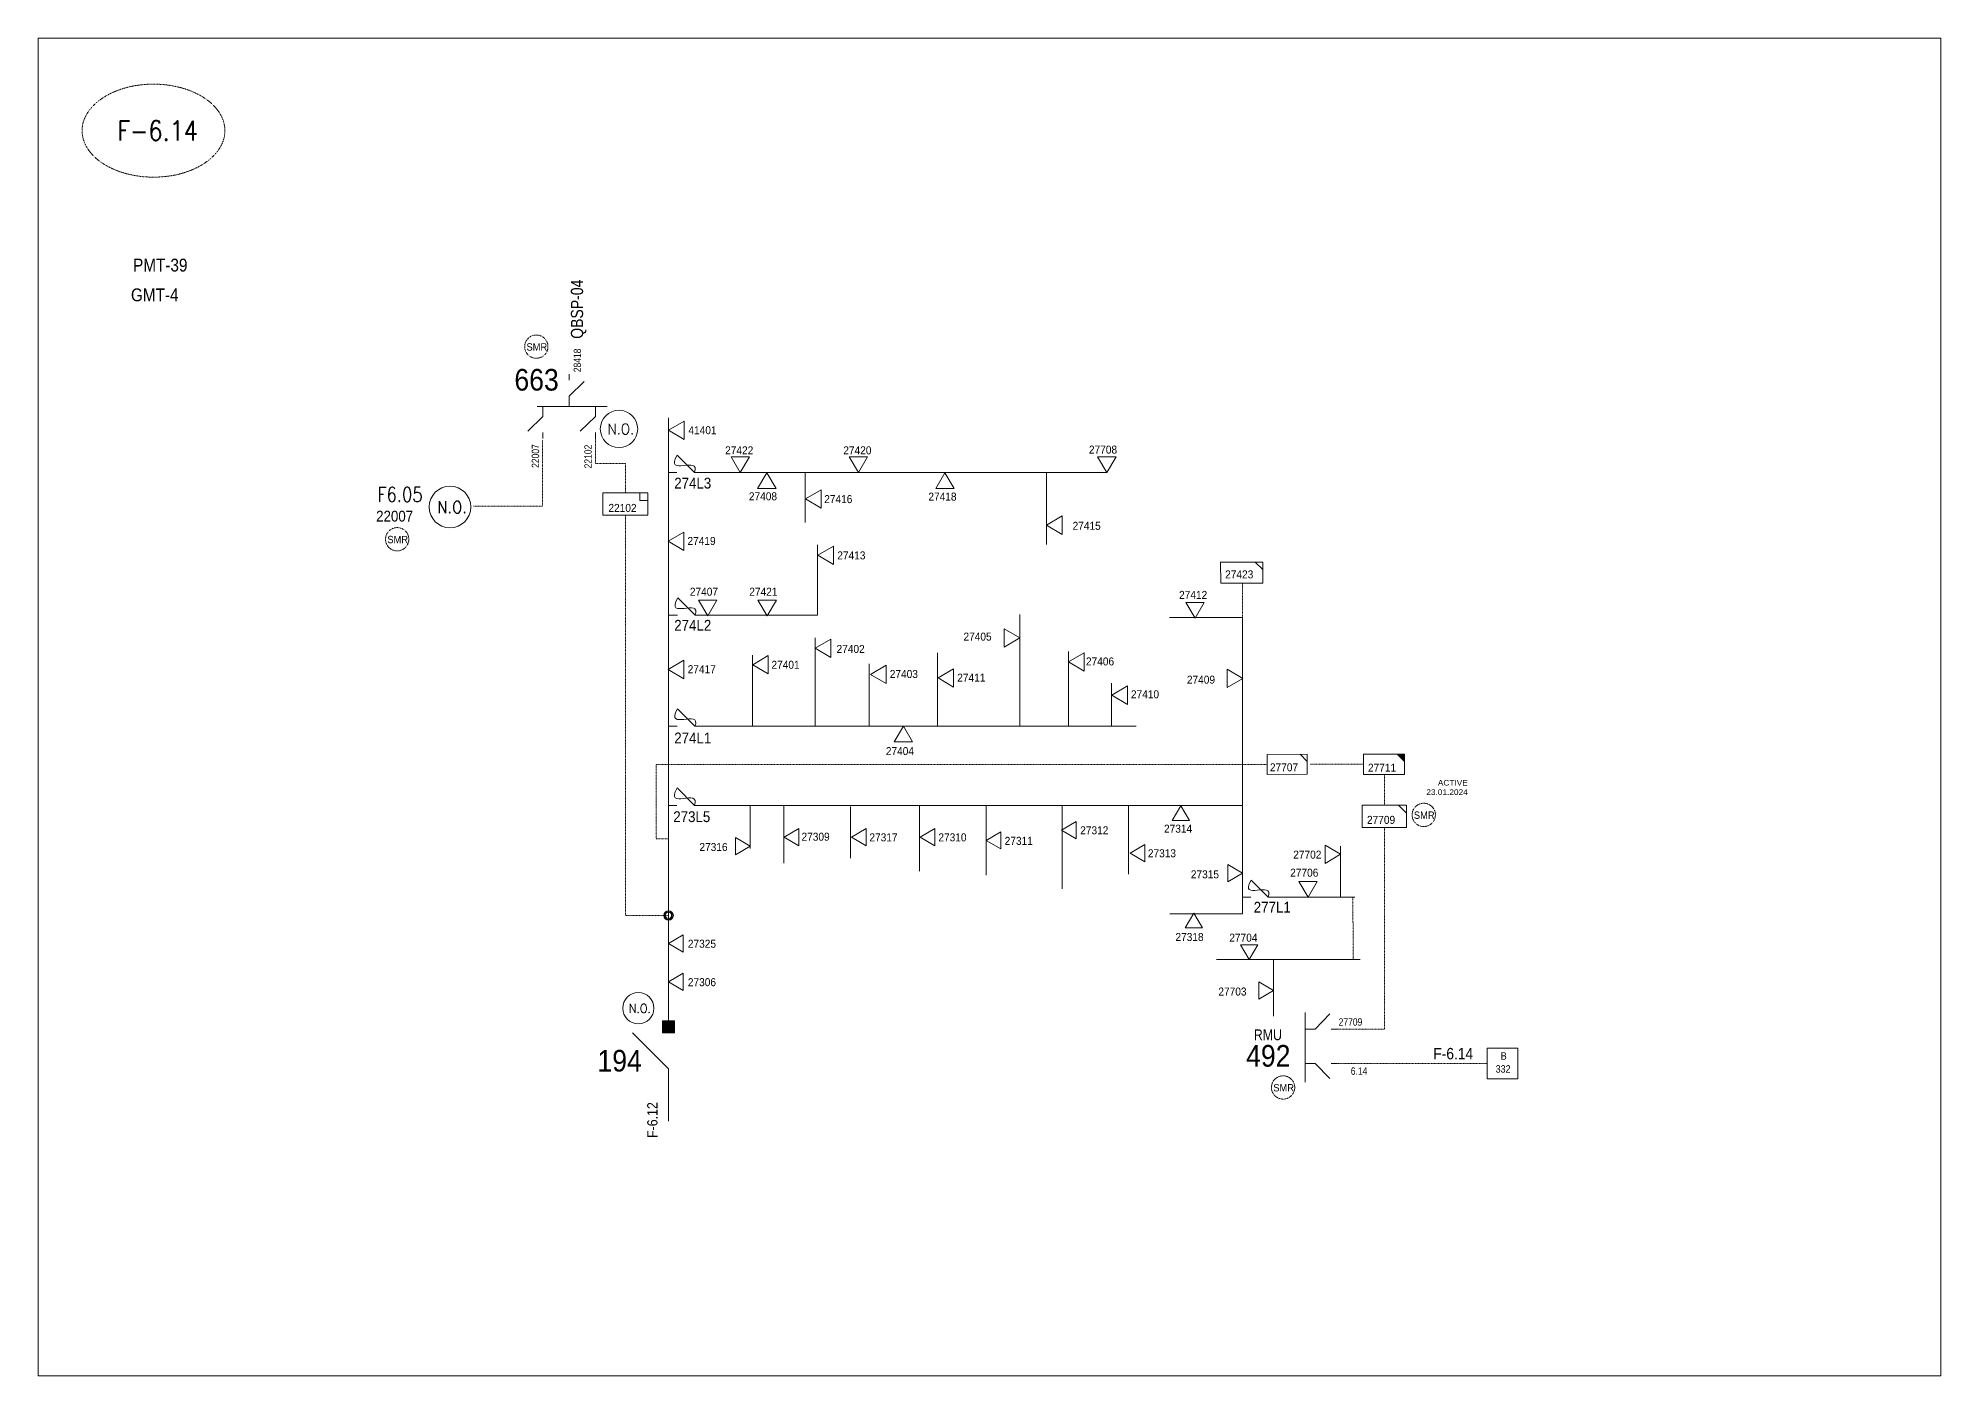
# Model space of a CAD drawing. Header units: metres. Extents: x 65984 to 144644, y -19036 to 23726.
# Drawn here: x 101633 to 102513, y 5369 to 5987 of the extents above; entities that cross this region are included whole.
import ezdxf
from ezdxf.enums import TextEntityAlignment as Align

# ---------------------------------------------------------------- set-up
doc = ezdxf.new("R2010")
doc.units = ezdxf.units.M
doc.header["$MEASUREMENT"] = 0
doc.linetypes.add('( Phantom )', pattern=[2.5, 1.25, -0.25, 0.25, -0.25, 0.25, -0.25])
doc.linetypes.add('DGN Style 3', pattern=[0.013877, 0, -0.013877])
doc.layers.get('0').update_dxf_attribs({"color": 95, "lineweight": 40})
for name, color, linetype, lineweight in [('ABS', 7, 'Continuous', 40), ('ABS NUMBER', 112, 'Continuous', 30), ('d_eos', 111, 'Continuous', 40), ('d_eos no', 121, 'Continuous', 40), ('d_fco', 5, 'Continuous', 40), ('d_fco text', 95, 'Continuous', 40), ('d_oh branch', 94, 'Continuous', 40), ('d_switch', 95, 'Continuous', 40), ('d_tf', 1, 'Continuous', 40), ('d_tf no', 6, 'Continuous', 40), ('d_ug cable', 95, 'Continuous', 40), ('d_unit sub', 7, 'Continuous', 40), ('fedr no', 95, 'Continuous', 40), ('GRID STATION  04', 7, 'Continuous', 40), ('GRID STATION 01', 7, 'Continuous', 40), ('Level 37', 7, 'Continuous', 0), ('O H MAIN FEEDER', 4, 'Continuous', 100), ('SW N O', 114, 'Continuous', 30)]:
    doc.layers.add(name, color=color, linetype=linetype, lineweight=lineweight)
doc.styles.add('NASKHF', font='naskhf.shx', dxfattribs={"height": 8})
doc.styles.get("Standard").update_dxf_attribs({"font": 'txt.shx'})
doc.styles.add('Style-Arial', font='arial.ttf')
doc.styles.add('Style-ENGINEERING', font='ENGINEERING.shx')
doc.styles.add('Style-msdefault', font='msdefault.shx')
doc.styles.add('Style-STANDARD', font='STANDARD.shx')

# ---------------------------------------------------------------- blocks, each defined once
blk = doc.blocks.new('TF_8')
at = {"color": 0, "linetype": 'ByBlock', "lineweight": -2}
blk.add_line((6.3, 4.95), (9.9, 1.35), dxfattribs=at)
blk.add_3dface([(-10.1, 4.95), (9.9, 4.95), (9.9, -5.05), (-10.1, -5.05)], dxfattribs=at)
blk = doc.blocks.new('exist.us-1000kva')
at = {"color": 0, "linetype": 'ByBlock', "lineweight": -2, "flags": 128}
blk.add_lwpolyline([(40, 12.9), (32.8, 20), (40, 20)], close=True, dxfattribs=at)
at = {"color": 0, "linetype": 'ByBlock', "lineweight": -2, "extrusion": (0, 0, -1)}
blk.add_solid([(-40, 12.9), (-32.8, 20), (-40, 20)], dxfattribs=at)
at = {"color": 0, "linetype": 'ByBlock', "lineweight": -2, "xscale": 2, "yscale": 2}
blk.add_blockref('TF_8', (20.2, 10.1), dxfattribs=at)
blk = doc.blocks.new('*U1012')
at = {"layer": 'd_fco', "color": 7, "linetype": 'Continuous', "lineweight": 13}
blk.add_line((-4.6, 4.2), (-10.1, 4.2), dxfattribs=at)
at = {"layer": 'd_fco', "color": 7, "linetype": 'Continuous', "lineweight": 13, "flags": 128}
blk.add_lwpolyline([(13, 4.2), (7.1, 4.2), (-4.4, -7.3)], dxfattribs=at)
at = {"layer": 'd_fco', "color": 7, "linetype": 'Continuous', "lineweight": 13}
blk.add_open_spline([(-4.4, -7.3), (-13, 7.7), (11.6, -7.7), (7.1, 4.2)], degree=3, dxfattribs=at)
blk = doc.blocks.new('FUSE01')
at = {"color": 0, "linetype": 'ByBlock', "lineweight": -2}
blk.add_line((0, -17.15), (0, -22.55), dxfattribs=at)
at = {"color": 0, "linetype": 'ByBlock', "lineweight": -2, "flags": 128}
blk.add_lwpolyline([(0, 0.05), (0, -5.75), (-11.2, -16.95)], dxfattribs=at)
at = {"color": 0, "linetype": 'ByBlock', "lineweight": -2}
blk.add_open_spline([(-11.2, -16.95), (3.4, -25.35), (-11.6, -1.35), (0, -5.75)], degree=3, dxfattribs=at)
blk = doc.blocks.new('TF3')
at = {"color": 0, "linetype": 'ByBlock', "lineweight": -2}
for p, q in [((11.3, 9), (18.3, 9)), ((18.3, 9), (18.3, 2))]:
    blk.add_line(p, q, dxfattribs=at)
at = {"color": 0, "linetype": 'ByBlock', "lineweight": -2, "flags": 128}
blk.add_lwpolyline([(18.3, 2), (11.3, 2), (11.3, 9)], dxfattribs=at)
at = {"color": 0, "linetype": 'ByBlock', "lineweight": -2}
blk.add_3dface([(-21.7, 9), (18.3, 9), (18.3, -11), (-21.7, -11)], dxfattribs=at)
blk = doc.blocks.new('*U1137')
at = {"layer": 'd_eos', "color": 2, "linetype": 'Continuous', "lineweight": 13, "ltscale": 0.638341}
for p, q in [((-4.65, 11.34), (-11.44, 18.34)), ((-12.09, 11.34), (-14.91, 11.34)), ((0, 11.34), (-4.65, 11.34)), ((0, 14.01), (0, -18.32)), ((-4.65, -12.95), (-11.44, -5.95)), ((0, -0.8), (4.65, -0.8)), ((4.65, -0.8), (11.45, -7.81)), ((12.1, -0.8), (14.92, -0.8)), ((-12.09, -12.95), (-14.92, -12.95)), ((0, -12.95), (-4.65, -12.95))]:
    blk.add_line(p, q, dxfattribs=at)
blk = doc.blocks.new('ABS2_1_1')
at = {"color": 0, "linetype": 'ByBlock', "lineweight": -2, "ltscale": 500}
for q in [(-29900, 43500), (0, 0)]:
    blk.add_line((0, 13600), q, dxfattribs=at)
at = {"color": 0, "linetype": 'ByBlock', "lineweight": -2, "ltscale": 500, "flags": 128}
for points in [[(5000, 43600), (-5000, 43600), (-5000, 53600), (5000, 53600)], [(3791, 49653), (3791, 49653), (3791, 49653)]]:
    blk.add_lwpolyline(points, close=True, dxfattribs=at)
at = {"color": 0, "linetype": 'ByBlock', "lineweight": -2, "ltscale": 500}
for points in [[(5000, 43600), (-5000, 43600), (5000, 53600), (-5000, 53600)], [(3791, 49653), (3791, 49653), (3791, 49653)]]:
    blk.add_solid(points, dxfattribs=at)
blk = doc.blocks.new('*U1138')
at = {"layer": 'SW N O', "color": 3, "lineweight": 13, "ltscale": 0.426762}
blk.add_circle((0, 0), 16.8, dxfattribs=at)
at = {"layer": 'SW N O', "color": 3, "lineweight": 13, "style": 'Style-STANDARD'}
blk.add_text('N.O.', height=9.6, dxfattribs=at).set_placement((1.7, -0.2), align=Align.MIDDLE_CENTER)
blk = doc.blocks.new('TRA1_941')
at = {"layer": 'd_tf', "color": 3, "linetype": 'Continuous', "lineweight": 13, "ltscale": 0.000361655, "flags": 128}
blk.add_lwpolyline([(10, -17), (0, 0), (-10, -17)], close=True, dxfattribs=at)
blk = doc.blocks.new('TRA1_940')
at = {"layer": 'd_tf', "color": 3, "linetype": 'Continuous', "lineweight": 13, "ltscale": 0.000361655, "xscale": 1.000046566207836, "yscale": 1.000046566207836, "zscale": 1.000046566207836, "rotation": 180}
blk.add_blockref('TRA1_941', (0, 0), dxfattribs=at)
blk = doc.blocks.new('TRA1_943')
at = {"layer": 'd_tf', "color": 3, "linetype": 'Continuous', "lineweight": 13, "ltscale": 0.000361655, "flags": 128}
blk.add_lwpolyline([(10, -17), (0, 0), (-10, -17)], close=True, dxfattribs=at)
blk = doc.blocks.new('TRA1_942')
at = {"layer": 'd_tf', "color": 3, "linetype": 'Continuous', "lineweight": 13, "ltscale": 0.000361655, "xscale": 1.000046566207836, "yscale": 1.000046566207836, "zscale": 1.000046566207836, "rotation": 180}
blk.add_blockref('TRA1_943', (0, 0), dxfattribs=at)
blk = doc.blocks.new('TRA1_945')
at = {"layer": 'd_tf', "color": 3, "linetype": 'Continuous', "lineweight": 13, "ltscale": 0.000361655, "flags": 128}
blk.add_lwpolyline([(9.9, -17), (-0.1, 0), (-10.1, -17)], close=True, dxfattribs=at)
blk = doc.blocks.new('TRA1_944')
at = {"layer": 'd_tf', "color": 3, "linetype": 'Continuous', "lineweight": 13, "ltscale": 0.000361655, "xscale": 1.000046566207836, "yscale": 1.000046566207836, "zscale": 1.000046566207836, "rotation": 180}
blk.add_blockref('TRA1_945', (0, 0), dxfattribs=at)
blk = doc.blocks.new('TRA1_947')
at = {"layer": 'd_tf', "color": 3, "linetype": 'Continuous', "lineweight": 13, "ltscale": 0.000361655, "extrusion": (0, 0, -1), "flags": 128}
blk.add_lwpolyline([(-10, -17), (0, 0), (10, -17)], close=True, dxfattribs=at)
blk = doc.blocks.new('TRA1_946')
at = {"layer": 'd_tf', "color": 3, "linetype": 'Continuous', "lineweight": 13, "ltscale": 0.000361655, "xscale": 1.000046566207834, "yscale": 1.000046566207834, "zscale": 1.000046566207834, "rotation": 180}
blk.add_blockref('TRA1_947', (0, 0), dxfattribs=at)
blk = doc.blocks.new('*U1458')
at = {"layer": 'SW N O', "color": 3, "lineweight": 13, "ltscale": 0.426762}
blk.add_circle((0, 0), 16.8, dxfattribs=at)
at = {"layer": 'SW N O', "color": 3, "lineweight": 13, "style": 'Style-STANDARD'}
blk.add_text('N.O.', height=9.6, dxfattribs=at).set_placement((1.7, -0.2), align=Align.MIDDLE_CENTER)
blk = doc.blocks.new('*U4406')
at = {"layer": 'SW N O', "color": 3, "lineweight": 13, "ltscale": 0.426762}
blk.add_circle((0, 0), 16.8, dxfattribs=at)
at = {"layer": 'SW N O', "color": 3, "lineweight": 13, "style": 'Style-STANDARD'}
blk.add_text('N.O.', height=9.6, dxfattribs=at).set_placement((1.7, -0.2), align=Align.MIDDLE_CENTER)

msp = doc.modelspace()

# ---------------------------------------------------------------- linework, layer by layer
at = {"color": 3, "linetype": '( Phantom )', "lineweight": 13, "ltscale": 24.598225}
msp.add_circle((101924.12, 5581.26), 1.79, dxfattribs=at)
at = {"layer": 'd_eos', "color": 2, "linetype": 'Continuous', "lineweight": 13, "ltscale": 0.638341}
for p, q in [((102218.52, 5536.62), (102218.53, 5504.29)), ((102223.17, 5528.87), (102229.97, 5535.87)), ((102218.52, 5528.87), (102223.17, 5528.87)), ((102230.62, 5528.87), (102233.44, 5528.87)), ((102218.52, 5513.01), (102223.17, 5513.01)), ((102223.17, 5513.01), (102229.97, 5506.01)), ((102230.62, 5513.01), (102233.44, 5513.01))]:
    msp.add_line(p, q, dxfattribs=at)
at = {"layer": 'd_oh branch', "color": 3, "linetype": 'Continuous', "lineweight": 13}
for p, q in [((101924.12, 5786.19), (101924.12, 5811.47)), ((101940.32, 5786.19), (102126.84, 5786.19)), ((101987.3, 5763.04), (101987.3, 5786.19)), ((102098.95, 5786.19), (102098.95, 5752.95)), ((101993.04, 5720.17), (101993.04, 5752.81)), ((101940.6, 5720.17), (101993.04, 5720.17)), ((102086.68, 5668.86), (102086.68, 5720.54)), ((101991.97, 5668.86), (101991.97, 5709.79)), ((102048.57, 5668.86), (102048.57, 5702.86)), ((102109.06, 5668.86), (102109.06, 5703.43)), ((101962.97, 5668.86), (101962.97, 5701.8)), ((102016.92, 5668.86), (102016.92, 5697.75)), ((102129.06, 5668.86), (102129.06, 5688.75)), ((101940.5, 5668.86), (102140.46, 5668.86)), ((101961.84, 5632.29), (101961.84, 5612.37)), ((101977.55, 5632.33), (101977.55, 5605.57)), ((102008.28, 5631.84), (102008.28, 5607.98)), ((102040.22, 5632.33), (102040.22, 5601.95)), ((102071.06, 5632.33), (102071.06, 5600.01)), ((102106.13, 5632.33), (102106.13, 5593.76)), ((102136.91, 5632.28), (102136.91, 5600.51)), ((102234.94, 5613.43), (102234.94, 5589.93))]:
    msp.add_line(p, q, dxfattribs=at)
at = {"layer": 'd_oh branch', "color": 3, "linetype": 'Continuous', "lineweight": 13, "flags": 128}
for points in [[(102189.62, 5719.13), (102155.76, 5719.13)], [(102189.62, 5585.3), (102189.62, 5719.13)], [(101940.32, 5632.29), (102189.62, 5632.29)], [(102189.61, 5601.43), (102189.61, 5582.14), (102155.9, 5582.14)], [(102204.36, 5589.94), (102241.5, 5589.93)], [(102244.04, 5561.06), (102177.52, 5561.06)], [(102203.87, 5534.85), (102203.87, 5561.06)]]:
    msp.add_lwpolyline(points, dxfattribs=at)
at = {"layer": 'd_ug cable', "color": 131, "linetype": 'DGN Style 3', "lineweight": 13}
for p, q in [((101865.92, 5770.89), (101865.92, 5801.13)), ((101865.86, 5770.66), (101833.92, 5770.66))]:
    msp.add_line(p, q, dxfattribs=at)
at = {"layer": 'd_ug cable', "color": 3, "linetype": 'DGN Style 3', "lineweight": 13}
for p, q in [((102189.62, 5719.13), (102189.62, 5735.17)), ((102220.83, 5651.29), (102245.55, 5651.29))]:
    msp.add_line(p, q, dxfattribs=at)
at = {"layer": 'd_ug cable', "color": 3, "linetype": 'DGN Style 3', "lineweight": 13, "flags": 128}
for points in [[(101890.34, 5801.88), (101890.34, 5790.29), (101904.19, 5790.29), (101904.19, 5776.8)], [(101904.19, 5766.46), (101904.19, 5581.46), (101924.12, 5581.46)], [(101924.12, 5616.8), (101918.48, 5616.8), (101918.48, 5651.24), (102201.05, 5651.24)], [(102255.18, 5646.54), (102255.18, 5632.36)], [(102255.19, 5622.11), (102255.19, 5528.87), (102233.44, 5528.87)], [(102240.73, 5561.06), (102240.64, 5589.94)], [(102233.44, 5513.01), (102302.76, 5513.01)]]:
    msp.add_lwpolyline(points, dxfattribs=at)
at = {"layer": 'd_ug cable', "color": 2, "linetype": 'DGN Style 3', "lineweight": 13}
for centre in [(101863.03, 5844.38), (101798.68, 5755.34), (102273.39, 5627.91), (102208.35, 5501.9)]:
    msp.add_circle(centre, 5.39, dxfattribs=at)
at = {"layer": 'fedr no', "color": 82, "linetype": 'DGN Style 3', "lineweight": 13, "true_color": 0x1dc70e}
msp.add_ellipse((101686, 5944.24), major_axis=(33.02, 0), ratio=0.651175, dxfattribs=at)
at = {"layer": 'GRID STATION  04', "color": 3, "linetype": 'Continuous', "lineweight": 13, "ltscale": 0.39177, "flags": 128}
msp.add_lwpolyline([(102302.76, 5505.91), (102302.75, 5520.07), (102316.91, 5520.07), (102316.91, 5505.92)], close=True, dxfattribs=at)
at = {"layer": 'O H MAIN FEEDER', "color": 3, "lineweight": 13, "ltscale": 0.426762}
for p, q in [((101924.12, 5529.92), (101924.12, 5786.19)), ((101924.12, 5502.91), (101924.12, 5486.29))]:
    msp.add_line(p, q, dxfattribs=at)
at = {"layer": 'O H MAIN FEEDER', "color": 140, "linetype": 'Continuous', "lineweight": 13, "flags": 128}
msp.add_lwpolyline([(101632.61, 5987.04), (102512.56, 5987.04), (102512.56, 5368.54), (101632.61, 5368.54)], close=True, dxfattribs=at)
at = {"layer": 'O H MAIN FEEDER', "color": 3, "lineweight": 13, "ltscale": 0.488306}
for centre, radius in [((101924.18, 5581.42), 2.21), ((101924.12, 5581.46), 1.47)]:
    msp.add_circle(centre, radius, dxfattribs=at)

# ---------------------------------------------------------------- block references
at = {"layer": 'ABS', "color": 7, "linetype": 'Continuous', "lineweight": 13, "ltscale": 0.829472, "xscale": 0.000555747191877611, "yscale": 0.000555747191877611, "zscale": 0.0003680335276451397, "rotation": 359.9999999999998}
msp.add_blockref('ABS2_1_1', (101924.12, 5502.91), dxfattribs=at)
at = {"layer": 'd_eos', "color": 2, "linetype": 'Continuous', "lineweight": 13, "ltscale": 0.638341, "rotation": 90.00000000000001}
msp.add_blockref('*U1137', (101877.39, 5816.79), dxfattribs=at)
at = {"layer": 'd_fco', "color": 7, "linetype": 'Continuous', "lineweight": 13, "extrusion": (0, 0, -1), "xscale": 0.7, "yscale": 0.7, "zscale": 0.7, "rotation": 180}
for p in [(-101931.21, 5789.14), (-101931.49, 5723.11), (-101931.39, 5671.81), (-101931.21, 5635.24)]:
    msp.add_blockref('*U1012', p, dxfattribs=at)
at = {"layer": 'd_fco', "color": 7, "linetype": 'Continuous', "lineweight": 13, "xscale": 0.7, "yscale": 0.7, "zscale": 0.2499179648993302, "rotation": 269.9999999999999}
msp.add_blockref('FUSE01', (102205.4, 5589.94), dxfattribs=at)
at = {"layer": 'd_tf', "color": 3, "linetype": 'Continuous', "lineweight": 13, "ltscale": 0.000361655}
for name, p, xscale, yscale, zscale, rotation in [('TRA1_942', (101924.13, 5805.74), 0.425244286565288, 0.425244286565288, 0.425244286565288, 270), ('TRA1_942', (101969.63, 5786.04), 0.425244286565288, 0.425244286565288, 0.425244286565288, 180), ('TRA1_942', (102052, 5786.04), 0.425244286565288, 0.425244286565288, 0.425244286565288, 180), ('TRA1_942', (101987.48, 5774), 0.425244286565288, 0.425244286565288, 0.425244286565288, 270), ('TRA1_942', (101924.05, 5754.39), 0.425244286565288, 0.425244286565288, 0.425244286565288, 270), ('TRA1_942', (101993.16, 5747.97), 0.425244286565288, 0.425244286565288, 0.425244286565288, 270), ('TRA1_942', (101942.28, 5719.98), 0.425244286565288, 0.425244286565288, 0.425244286565288, 359.9999999999999), ('TRA1_942', (101969.77, 5719.98), 0.425244286565288, 0.425244286565288, 0.425244286565288, 359.9999999999999), ('TRA1_942', (101991.97, 5704.92), 0.425244286565288, 0.425244286565288, 0.425244286565288, 270), ('TRA1_942', (102109.12, 5698.6), 0.425244286565288, 0.425244286565288, 0.425244286565288, 270), ('TRA1_942', (101923.97, 5695.14), 0.425244286565288, 0.425244286565288, 0.425244286565288, 270), ('TRA1_942', (101963.08, 5697.33), 0.425244286565288, 0.425244286565288, 0.425244286565288, 270), ('TRA1_942', (102017.52, 5692.88), 0.425244286565288, 0.425244286565288, 0.425244286565288, 270), ('TRA1_942', (102048.78, 5691.23), 0.425244286565288, 0.425244286565288, 0.425244286565288, 270), ('TRA1_942', (102189.72, 5691), 0.425244286565288, 0.425244286565288, 0.425244286565288, 89.99999999999997), ('TRA1_942', (102129.17, 5683.27), 0.425244286565288, 0.425244286565288, 0.425244286565288, 270), ('TRA1_944', (102032.84, 5668.87), 0.425244286565288, 0.425244286565288, 0.425244286565288, 180), ('TRA1_940', (102161.08, 5632.05), 0.4, 0.4, 0.4, 180), ('TRA1_940', (102105.93, 5620.85), 0.4, 0.4, 0.4, 270), ('TRA1_940', (101961.88, 5613.5), 0.4, 0.4, 0.4, 89.99999999999997), ('TRA1_940', (101977.58, 5617.64), 0.4, 0.4, 0.4, 270), ('TRA1_940', (102008.79, 5617.61), 0.4, 0.4, 0.4, 270), ('TRA1_940', (102040.57, 5617.61), 0.4, 0.4, 0.4, 270), ('TRA1_940', (102071.05, 5616.15), 0.4, 0.4, 0.4, 270), ('TRA1_940', (102137.61, 5610.2), 0.4, 0.4, 0.4, 270), ('TRA1_940', (102189.59, 5600.93), 0.4, 0.4, 0.4, 89.99999999999997), ('TRA1_940', (102167.02, 5582.51), 0.4, 0.4, 0.4, 180), ('TRA1_940', (101924.12, 5568.48), 0.4, 0.4, 0.4, 270), ('TRA1_940', (102192.66, 5561.09), 0.4, 0.4, 0.4, 359.9999999999999), ('TRA1_940', (101924.12, 5550.72), 0.4, 0.4, 0.4, 270), ('TRA1_940', (102203.86, 5546.69), 0.4, 0.4, 0.4, 90.00000000000001)]:
    msp.add_blockref(name, p, dxfattribs=dict(at, xscale=xscale, yscale=yscale, zscale=zscale, rotation=rotation))
at = {"layer": 'd_tf', "color": 3, "linetype": 'Continuous', "lineweight": 13, "ltscale": 0.000361655, "xscale": 0.425244286565288, "yscale": 0.425244286565288, "zscale": 0.425244286565288}
for p in [(101957.32, 5786.21), (102011.97, 5786.21), (102126.85, 5786.21)]:
    msp.add_blockref('TRA1_942', p, dxfattribs=at)
at = {"layer": 'd_tf', "color": 3, "linetype": 'Continuous', "lineweight": 13, "ltscale": 0.000361655, "extrusion": (0, 0, -1)}
for name, p, xscale, yscale, zscale, rotation in [('TRA1_942', (-102098.95, 5761.85), 0.425244286565288, 0.425244286565288, 0.425244286565288, 89.99999999999999), ('TRA1_942', (-102167.62, 5718.85), 0.425244286565288, 0.425244286565288, 0.425244286565288, 359.9999999999999), ('TRA1_942', (-102086.63, 5709.74), 0.425244286565288, 0.425244286565288, 0.425244286565288, 269.9999999999999), ('TRA1_946', (-102234.93, 5609.68), 0.4167394008339825, 0.4167394008339825, 0.4167394008339825, 270)]:
    msp.add_blockref(name, p, dxfattribs=dict(at, xscale=xscale, yscale=yscale, zscale=zscale, rotation=rotation))
at = {"layer": 'd_tf', "color": 3, "linetype": 'Continuous', "lineweight": 13, "ltscale": 0.000361655, "extrusion": (0, 0, -1), "xscale": 0.425244286565288, "yscale": 0.425244286565288, "zscale": 0.425244286565288}
msp.add_blockref('TRA1_942', (-102219.87, 5589.94), dxfattribs=at)
at = {"layer": 'd_unit sub', "color": 3, "linetype": 'Continuous', "lineweight": 13, "xscale": 0.5170991744586576, "yscale": 0.5170991744586576, "zscale": 0.2499179648993302}
msp.add_blockref('TF3', (101905.06, 5772.15), dxfattribs=at)
at = {"layer": 'd_unit sub', "color": 3, "linetype": 'Continuous', "lineweight": 13}
for name, p, xscale, yscale, zscale, rotation in [('TF_8', (102189.31, 5739.97), 0.9729229537949721, 0.9729229537949721, 0.1913599289543796, 0.03999999999997193), ('TF_8', (102210.39, 5651.33), 0.9243342999377085, 0.9243342999377085, 0.212622143282644, 0.03999999999997193), ('exist.us-1000kva', (102245.55, 5646.54), 0.4734088433244503, 0.4747575433823739, 0.8199408297222128, 359.9999999999999)]:
    msp.add_blockref(name, p, dxfattribs=dict(at, xscale=xscale, yscale=yscale, zscale=zscale, rotation=rotation))
at = {"layer": 'd_unit sub', "color": 2, "linetype": 'Continuous', "lineweight": 13, "xscale": 1.025528770809535, "yscale": 1.025528770809535, "zscale": 0.2083697004169912, "rotation": 0.03999999999999999}
msp.add_blockref('TF_8', (102255.29, 5627.28), dxfattribs=at)
at = {"layer": 'SW N O', "color": 3, "lineweight": 13}
for name, p, xscale, yscale, zscale in [('*U4406', (101901.26, 5806.35), 0.5145617504452001, 0.5145617504452001, 0.5145617504452001), ('*U1458', (101823.1, 5770.26), 0.5717352782724446, 0.5717352782724446, 0.5717352782724446), ('*U1138', (101910.19, 5538.52), 0.4295531767636698, 0.4295531767636698, 0.4295531767636698)]:
    msp.add_blockref(name, p, dxfattribs=dict(at, xscale=xscale, yscale=yscale, zscale=zscale))

# ---------------------------------------------------------------- texts
at = {"color": 4, "insert": (102293.75, 5637.07), "char_height": 2.6188, "attachment_point": 9}
msp.add_mtext('\\FENGINEERING;\\H1x;\\W1.09375;ACTIVE\\P23.01.2024', dxfattribs=at)
at = {"layer": 'ABS NUMBER', "color": 7, "lineweight": 13, "style": 'Style-Arial', "width": 0.88}
msp.add_text('194', height=10, dxfattribs=at).set_placement((101891.3, 5519.27), align=Align.TOP_LEFT)
at = {"layer": 'd_eos no', "color": 2, "linetype": 'Continuous', "lineweight": 13, "style": 'Style-Arial', "width": 0.88}
msp.add_text('663', height=10, dxfattribs=at).set_placement((101852.89, 5834.08), align=Align.TOP_LEFT)
at = {"layer": 'd_fco text', "color": 7, "linetype": 'Continuous', "lineweight": 13, "style": 'Style-msdefault', "width": 0.92}
for s, p in [('274L3', (101926.81, 5783.8)), ('274L2', (101926.81, 5718.07)), ('274L1', (101926.81, 5665.97)), ('277L1', (102194.77, 5587.72))]:
    msp.add_text(s, height=5, dxfattribs=at).set_placement(p, align=Align.TOP_LEFT)
at = {"layer": 'd_fco text', "color": 2, "linetype": 'Continuous', "lineweight": 13, "style": 'Style-msdefault', "width": 0.92}
msp.add_text('22007', height=5, dxfattribs=at).set_placement((101788.95, 5768.51), align=Align.TOP_LEFT)
at = {"layer": 'd_fco text', "color": 7, "linetype": 'DGN Style 3', "lineweight": 13, "style": 'Style-msdefault', "width": 0.92}
msp.add_text('273L5', height=5, dxfattribs=at).set_placement((101926.36, 5629.59), align=Align.TOP_LEFT)
at = {"layer": 'd_switch', "color": 55, "linetype": 'Continuous', "lineweight": 13, "style": 'Style-ENGINEERING', "width": 0.857143}
msp.add_text('QBSP-04', height=5.648, rotation=90, dxfattribs=at).set_placement((101879.01, 5848.01), align=Align.TOP_LEFT)
at = {"layer": 'd_switch', "color": 131, "linetype": 'Continuous', "lineweight": 13, "style": 'Style-ENGINEERING', "width": 0.857143}
for s, p in [('28418', (101880.28, 5832.56)), ('22007', (101860.89, 5788.34)), ('22102', (101885.21, 5788.11))]:
    msp.add_text(s, height=3.43, rotation=90, dxfattribs=at).set_placement(p, align=Align.TOP_LEFT)
at = {"layer": 'd_switch', "color": 3, "linetype": 'Continuous', "lineweight": 13, "insert": (102277.84, 5520.18), "char_height": 5.2887, "attachment_point": 1, "style": 'NASKHF'}
msp.add_mtext('\\Fmsdefault;\\H1x;\\W0.9;F-6.14\\P', dxfattribs=at)
at = {"layer": 'd_switch', "color": 7, "linetype": 'Continuous', "lineweight": 13, "insert": (102247.31, 5511.19), "char_height": 3.43, "attachment_point": 3, "style": 'NASKHF'}
msp.add_mtext('\\FENGINEERING;\\H1x;\\W0.857143;6.14', dxfattribs=at)
at = {"layer": 'd_switch', "color": 2, "linetype": 'Continuous', "lineweight": 13, "insert": (101919.13, 5478.54), "char_height": 4.7598, "attachment_point": 7, "rotation": 90, "style": 'NASKHF'}
msp.add_mtext('\\Fmsdefault;\\H1x;\\W0.9;F-6.12\\P', dxfattribs=at)
at = {"layer": 'd_tf no', "color": 1, "linetype": 'Continuous', "lineweight": 40, "style": 'Style-msdefault', "width": 0.945946}
for p in [(101858.48, 5845.96), (101794.13, 5756.92), (102268.84, 5629.49), (102203.8, 5503.48)]:
    msp.add_text('SMR', height=3.406, dxfattribs=at).set_placement(p, align=Align.TOP_LEFT)
at = {"layer": 'd_tf no', "color": 3, "linetype": 'Continuous', "lineweight": 13, "style": 'Style-msdefault', "width": 0.945946}
for s, p in [('41401', (101933.36, 5807.61)), ('27422', (101950.33, 5798.31)), ('27420', (102004.98, 5798.31)), ('27708', (102118.57, 5798.64)), ('27408', (101961.32, 5777.05)), ('27416', (101996.15, 5775.75)), ('27418', (102044.33, 5776.91)), ('22102', (101896.37, 5771.68)), ('27419', (101932.92, 5756.4)), ('27413', (102002.2, 5749.73)), ('27407', (101934.03, 5732.94)), ('27421', (101961.51, 5732.94)), ('27405', (102060.55, 5712.18)), ('27402', (102001.86, 5706.48)), ('27417', (101933.02, 5697.12)), ('27401', (101971.76, 5699.17)), ('27403', (102026.47, 5694.9)), ('27411', (102057.66, 5693.2)), ('27406', (102117.19, 5700.71)), ('27410', (102137.99, 5685.52)), ('27409', (102163.86, 5692.27)), ('27404', (102024.65, 5659.25)), ('27707', (102202.26, 5651.76)), ('27711', (102247.59, 5651.59)), ('27314', (102153.28, 5623.39)), ('27316', (101938.45, 5614.91)), ('27309', (101985.66, 5619.67)), ('27317', (102017.05, 5619.37)), ('27310', (102048.95, 5619.37)), ('27311', (102079.61, 5617.77)), ('27312', (102114.53, 5622.63)), ('27313', (102145.81, 5612.02)), ('27315', (102165.69, 5602.29)), ('27325', (101933.1, 5570.2)), ('27318', (102158.58, 5573.32)), ('27704', (102183.48, 5573.01)), ('27306', (101933.1, 5552.43)), ('27703', (102178.43, 5548.1))]:
    msp.add_text(s, height=3.7, dxfattribs=at).set_placement(p, align=Align.TOP_LEFT)
for s, p in [('27415', (102124.02, 5763.41)), ('27702', (102226.06, 5611.39))]:
    msp.add_text(s, height=3.7, dxfattribs=at).set_placement(p, align=Align.TOP_RIGHT)
for s, p in [('27423', (102181.55, 5737.25)), ('27412', (102160.25, 5727.76)), ('27706', (102211.63, 5599.34))]:
    msp.add_text(s, height=3.7, dxfattribs=at).set_placement(p)
at = {"layer": 'd_tf no', "color": 121, "linetype": 'Continuous', "lineweight": 13, "style": 'Style-msdefault', "width": 0.945946}
msp.add_text('27709', height=3.7, dxfattribs=at).set_placement((102247.15, 5627.47), align=Align.TOP_LEFT)
at = {"layer": 'fedr no', "color": 6, "linetype": 'Continuous', "lineweight": 13, "style": 'Style-STANDARD', "width": 0.909091}
msp.add_text('F-6.14', height=9.19, dxfattribs=at).set_placement((101687.89, 5944.24), align=Align.MIDDLE_CENTER)
at = {"layer": 'fedr no', "color": 55, "linetype": 'Continuous', "lineweight": 13, "style": 'Style-STANDARD', "width": 0.909091}
msp.add_text('F6.05', height=6.708, dxfattribs=at).set_placement((101799.96, 5776.03), align=Align.MIDDLE_CENTER)
at = {"layer": 'GRID STATION  04', "color": 3, "linetype": 'Continuous', "lineweight": 13, "style": 'Style-msdefault', "width": 0.888889}
for s, height, p in [('B', 3.47, (102309, 5518.19)), ('332', 3.468, (102306.65, 5512.19))]:
    msp.add_text(s, height=height, rotation=0.03165, dxfattribs=at).set_placement(p, align=Align.TOP_LEFT)
at = {"layer": 'GRID STATION 01', "linetype": 'Continuous', "lineweight": 13, "style": 'Style-msdefault', "width": 0.888889}
for s, p in [('PMT-39', (101676.58, 5885.06)), ('GMT-4', (101675.57, 5871.29))]:
    msp.add_text(s, height=5.94, dxfattribs=at).set_placement(p, align=Align.TOP_LEFT)
at = {"layer": 'Level 37', "color": 2, "linetype": 'Continuous', "lineweight": 13, "style": 'Style-msdefault', "width": 0.854701}
msp.add_text('RMU', height=4.993, dxfattribs=at).set_placement((102201.33, 5526.25), align=Align.MIDDLE_CENTER)
at = {"layer": 'Level 37', "color": 2, "linetype": 'Continuous', "lineweight": 13, "style": 'Style-Arial', "width": 0.88}
msp.add_text('492', height=10, dxfattribs=at).set_placement((102191.26, 5521.53), align=Align.TOP_LEFT)
at = {"layer": 'Level 37', "color": 7, "linetype": 'Continuous', "lineweight": 13, "insert": (102234.05, 5533.89), "char_height": 3.43, "attachment_point": 1, "style": 'NASKHF'}
msp.add_mtext('\\FENGINEERING;\\H1x;\\W0.857143;27709\\P', dxfattribs=at)

doc.saveas('drawing.dxf')
